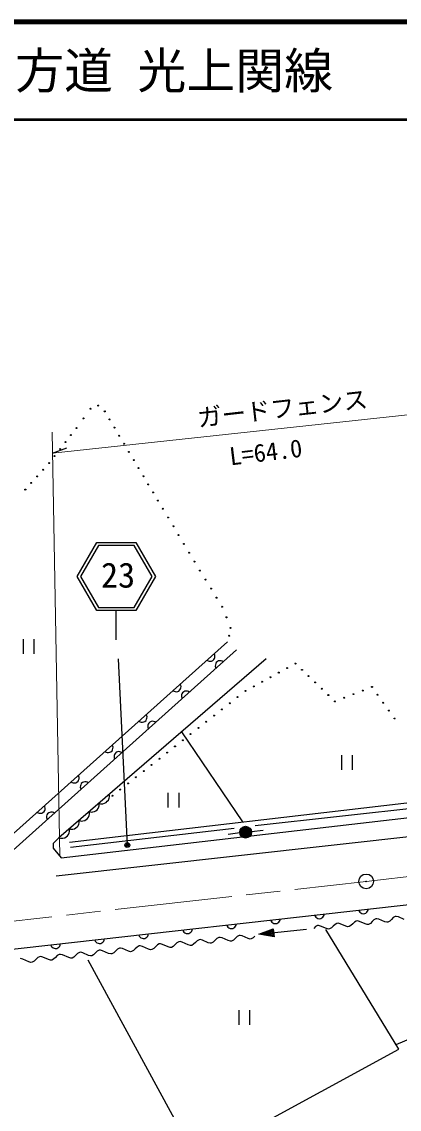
# Model space of a CAD drawing. Units: millimetres, scale not verified. Extents: x 40000 to 680000, y 20000 to 380000.
# Drawn here: x 232406 to 270994, y 268791 to 380000 of the extents above; entities that cross this region are included whole.
import ezdxf
from ezdxf.enums import TextEntityAlignment as Align

# ---------------------------------------------------------------- set-up
doc = ezdxf.new("R2010")
doc.units = ezdxf.units.MM
doc.header["$LTSCALE"] = 1000
doc.linetypes.add('CHAIN', pattern=[18.5, 12, -1.5, 3.5, -1.5])
for name, color, linetype, lineweight in [('M-BGD', 7, 'Continuous', 25), ('M-BMK', 2, 'CHAIN', 13), ('M-BMK-SRVR', 3, 'Continuous', 25), ('M-STR-HTXT', 7, 'Continuous', 13), ('M-STR-STRC', 7, 'Continuous', 25), ('M-TTL', 2, 'Continuous', 140), ('M-TTL-LINE', 7, 'Continuous', 50)]:
    doc.layers.add(name, color=color, linetype=linetype, lineweight=lineweight)
doc.layers.add('M-TTL-TXT', color=7, linetype='Continuous')
doc.styles.add('ＭＳ ゴシック', font='')
doc.styles.get('ＭＳ ゴシック').set_extended_font_data('MS Gothic')

msp = doc.modelspace()

# ---------------------------------------------------------------- linework, layer by layer
at = {"layer": 'M-BGD'}
for p, q in [((235560, 335866), (237006, 336444)), ((229137, 294831), (253450, 316588)), ((232545, 316848), (232545, 315348)), ((233685, 315348), (233685, 316848)), ((230209, 294089), (254357, 315764)), ((257374, 314850), (236193, 296554)), ((251934, 314668), (252053, 314775)), ((252053, 314775), (252116, 314885)), ((252136, 315252), (252086, 315368)), ((252116, 314885), (252151, 314996)), ((252158, 315137), (252136, 315252)), ((252151, 314996), (252158, 315137)), ((251341, 314701), (251451, 314638)), ((251451, 314638), (251562, 314604)), ((251562, 314604), (251703, 314596)), ((251703, 314596), (251818, 314618)), ((251818, 314618), (251934, 314668)), ((252195, 314254), (252187, 314113)), ((252187, 314113), (252210, 313998)), ((252229, 314365), (252195, 314254)), ((252210, 313998), (252260, 313882)), ((252292, 314475), (252229, 314365)), ((252411, 314582), (252292, 314475)), ((252527, 314632), (252411, 314582)), ((252641, 314655), (252527, 314632)), ((252783, 314647), (252641, 314655)), ((252894, 314613), (252783, 314647)), ((253004, 314550), (252894, 314613)), ((247868, 311593), (247978, 311530)), ((247978, 311530), (248089, 311495)), ((248089, 311495), (248230, 311488)), ((248230, 311488), (248345, 311510)), ((248345, 311510), (248461, 311560)), ((248461, 311560), (248580, 311666)), ((248580, 311666), (248643, 311776)), ((248663, 312143), (248613, 312259)), ((248643, 311776), (248677, 311888)), ((248685, 312029), (248663, 312143)), ((248677, 311888), (248685, 312029)), ((248961, 311486), (248842, 311379)), ((249077, 311536), (248961, 311486)), ((249192, 311558), (249077, 311536)), ((249333, 311550), (249192, 311558)), ((249444, 311516), (249333, 311550)), ((249554, 311454), (249444, 311516)), ((248745, 311157), (248738, 311016)), ((248738, 311016), (248760, 310902)), ((248780, 311269), (248745, 311157)), ((248760, 310902), (248810, 310786)), ((248842, 311379), (248780, 311269)), ((244395, 308484), (244504, 308422)), ((244504, 308422), (244616, 308387)), ((244616, 308387), (244757, 308379)), ((244757, 308379), (244871, 308401)), ((244871, 308401), (244988, 308451)), ((244988, 308451), (245107, 308558)), ((245107, 308558), (245170, 308668)), ((245190, 309035), (245140, 309151)), ((245170, 308668), (245204, 308779)), ((245212, 308921), (245190, 309035)), ((245204, 308779), (245212, 308921)), ((245296, 308061), (245288, 307920)), ((245330, 308172), (245296, 308061)), ((245392, 308282), (245330, 308172)), ((245512, 308389), (245392, 308282)), ((245628, 308439), (245512, 308389)), ((245742, 308462), (245628, 308439)), ((245883, 308454), (245742, 308462)), ((245995, 308420), (245883, 308454)), ((246105, 308357), (245995, 308420)), ((245288, 307920), (245310, 307805)), ((245310, 307805), (245360, 307689)), ((248728, 307382), (254983, 298180)), ((241717, 305927), (241666, 306043)), ((241739, 305812), (241717, 305927)), ((240921, 305376), (241031, 305313)), ((241031, 305313), (241142, 305279)), ((241142, 305279), (241284, 305271)), ((241284, 305271), (241398, 305293)), ((241398, 305293), (241514, 305343)), ((241514, 305343), (241634, 305450)), ((241634, 305450), (241696, 305560)), ((241696, 305560), (241731, 305671)), ((241731, 305671), (241739, 305812)), ((241846, 304964), (241838, 304823)), ((241838, 304823), (241860, 304709)), ((241880, 305076), (241846, 304964)), ((241943, 305186), (241880, 305076)), ((242062, 305293), (241943, 305186)), ((242178, 305343), (242062, 305293)), ((242292, 305365), (242178, 305343)), ((242434, 305357), (242292, 305365)), ((242545, 305323), (242434, 305357)), ((242655, 305261), (242545, 305323)), ((265085, 304984), (265085, 303484)), ((266225, 303484), (266225, 304984)), ((241860, 304709), (241911, 304593)), ((237276, 296118), (299327, 303344)), ((238243, 302819), (238193, 302935)), ((238223, 302451), (238258, 302563)), ((238265, 302704), (238243, 302819)), ((238258, 302563), (238265, 302704)), ((256273, 297813), (298715, 302523)), ((236440, 294493), (300886, 301992)), ((237448, 302268), (237558, 302205)), ((237558, 302205), (237669, 302171)), ((237669, 302171), (237810, 302163)), ((237810, 302163), (237925, 302185)), ((237925, 302185), (238041, 302235)), ((238041, 302235), (238160, 302342)), ((238160, 302342), (238223, 302451)), ((238396, 301868), (238388, 301727)), ((238388, 301727), (238411, 301612)), ((238430, 301979), (238396, 301868)), ((238411, 301612), (238461, 301496)), ((238493, 302089), (238430, 301979)), ((238612, 302196), (238493, 302089)), ((238728, 302246), (238612, 302196)), ((238843, 302269), (238728, 302246)), ((238984, 302261), (238843, 302269)), ((239095, 302227), (238984, 302261)), ((239205, 302164), (239095, 302227)), ((241026, 300174), (241153, 300283)), ((241153, 300283), (241262, 300415)), ((241262, 300415), (241334, 300588)), ((241334, 300588), (241364, 300725)), ((241373, 300843), (241345, 301004)), ((241364, 300725), (241373, 300843)), ((247354, 301137), (247354, 299637)), ((248494, 299637), (248494, 301137)), ((233975, 299160), (234085, 299097)), ((234568, 299127), (234687, 299233)), ((234687, 299233), (234750, 299343)), ((234770, 299710), (234720, 299826)), ((234750, 299343), (234784, 299455)), ((234792, 299596), (234770, 299710)), ((234784, 299455), (234792, 299596)), ((235393, 299172), (235278, 299150)), ((235534, 299164), (235393, 299172)), ((235646, 299130), (235534, 299164)), ((239301, 299239), (239445, 299192)), ((239329, 299078), (239301, 299239)), ((239445, 299192), (239555, 299184)), ((239555, 299184), (239685, 299193)), ((239685, 299193), (239854, 299236)), ((239854, 299236), (239989, 299318)), ((239989, 299318), (240107, 299420)), ((240107, 299420), (240208, 299541)), ((240208, 299541), (240275, 299702)), ((240275, 299702), (240303, 299829)), ((240285, 300089), (240440, 300038)), ((240311, 299939), (240285, 300089)), ((240303, 299829), (240311, 299939)), ((240440, 300038), (240559, 300029)), ((240559, 300029), (240698, 300039)), ((240698, 300039), (240880, 300085)), ((240880, 300085), (241026, 300174)), ((234085, 299097), (234196, 299062)), ((234196, 299062), (234337, 299054)), ((234337, 299054), (234452, 299076)), ((234452, 299076), (234568, 299127)), ((234946, 298771), (234939, 298630)), ((234939, 298630), (234961, 298516)), ((234981, 298883), (234946, 298771)), ((234961, 298516), (235011, 298400)), ((235043, 298993), (234981, 298883)), ((235162, 299100), (235043, 298993)), ((235278, 299150), (235162, 299100)), ((235755, 299068), (235646, 299130)), ((238232, 297937), (238260, 298064)), ((238242, 298324), (238397, 298273)), ((238268, 298174), (238242, 298324)), ((238260, 298064), (238268, 298174)), ((238397, 298273), (238515, 298264)), ((238515, 298264), (238655, 298274)), ((238655, 298274), (238837, 298320)), ((238837, 298320), (238983, 298409)), ((238983, 298409), (239110, 298519)), ((239110, 298519), (239219, 298650)), ((239219, 298650), (239291, 298823)), ((239291, 298823), (239321, 298960)), ((239321, 298960), (239329, 299078)), ((237175, 296885), (237248, 297058)), ((237248, 297058), (237277, 297195)), ((237258, 297474), (237402, 297427)), ((237286, 297313), (237258, 297474)), ((237277, 297195), (237286, 297313)), ((237390, 295598), (254110, 297549)), ((237402, 297427), (237512, 297419)), ((237512, 297419), (237642, 297428)), ((237642, 297428), (237811, 297471)), ((237811, 297471), (237946, 297553)), ((237946, 297553), (238064, 297655)), ((238064, 297655), (238165, 297776)), ((238165, 297776), (238232, 297937)), ((254693, 297047), (253503, 296895)), ((255884, 297193), (257076, 297333)), ((236193, 296554), (235616, 295977)), ((235616, 295977), (235616, 295482)), ((236199, 296559), (236354, 296508)), ((236354, 296508), (236472, 296499)), ((236472, 296499), (236612, 296509)), ((236612, 296509), (236794, 296555)), ((236794, 296555), (236939, 296644)), ((236939, 296644), (237066, 296754)), ((237066, 296754), (237175, 296885)), ((235616, 295482), (236440, 294493)), ((220123, 283875), (310062, 294041)), ((266844, 289156), (266897, 289041)), ((267763, 289039), (267812, 289145)), ((267812, 289145), (267838, 289269)), ((257850, 288140), (257904, 288025)), ((258769, 288022), (258818, 288128)), ((258818, 288128), (258844, 288252)), ((262347, 288648), (262401, 288533)), ((262401, 288533), (262471, 288441)), ((262471, 288441), (262582, 288352)), ((262582, 288352), (262688, 288304)), ((262688, 288304), (262812, 288278)), ((262812, 288278), (262971, 288296)), ((262971, 288296), (263086, 288349)), ((263086, 288349), (263178, 288420)), ((263178, 288420), (263266, 288530)), ((263266, 288530), (263315, 288637)), ((263315, 288637), (263341, 288760)), ((266604, 288033), (266414, 287930)), ((266723, 288046), (266604, 288033)), ((266931, 287990), (266723, 288046)), ((266897, 289041), (266968, 288949)), ((266968, 288949), (267079, 288861)), ((267079, 288861), (267185, 288812)), ((267185, 288812), (267309, 288786)), ((267309, 288786), (267468, 288804)), ((267468, 288804), (267582, 288857)), ((267582, 288857), (267675, 288928)), ((267675, 288928), (267763, 289039)), ((268401, 288160), (268221, 287978)), ((268590, 288263), (268401, 288160)), ((268710, 288277), (268590, 288263)), ((268917, 288220), (268710, 288277)), ((269511, 287967), (268917, 288220)), ((270207, 288209), (270027, 288027)), ((270388, 288391), (270207, 288209)), ((270577, 288493), (270388, 288391)), ((270696, 288507), (270577, 288493)), ((270904, 288451), (270696, 288507)), ((271497, 288197), (270904, 288451)), ((248857, 287123), (248910, 287008)), ((248910, 287008), (248981, 286916)), ((249687, 286895), (249776, 287006)), ((249776, 287006), (249824, 287112)), ((249824, 287112), (249850, 287235)), ((253353, 287631), (253407, 287517)), ((253407, 287517), (253478, 287424)), ((253478, 287424), (253588, 287336)), ((253588, 287336), (253694, 287287)), ((253694, 287287), (253818, 287261)), ((253818, 287261), (253977, 287279)), ((253977, 287279), (254092, 287332)), ((254092, 287332), (254184, 287403)), ((254184, 287403), (254272, 287514)), ((254272, 287514), (254321, 287620)), ((254321, 287620), (254347, 287744)), ((256656, 286680), (258103, 287257)), ((256656, 286680), (261517, 287201)), ((257074, 286725), (258056, 287132)), ((257313, 286750), (258009, 287006)), ((257904, 288025), (257974, 287932)), ((257974, 287932), (258085, 287844)), ((258009, 287006), (258048, 286648)), ((258056, 287132), (258120, 286535)), ((258085, 287844), (258191, 287796)), ((258103, 287257), (258193, 286422)), ((258191, 287796), (258315, 287769)), ((258315, 287769), (258474, 287787)), ((258474, 287787), (258589, 287841)), ((258589, 287841), (258681, 287912)), ((258681, 287912), (258769, 288022)), ((262441, 287469), (262261, 287287)), ((262630, 287572), (262441, 287469)), ((262749, 287586), (262630, 287572)), ((262957, 287529), (262749, 287586)), ((263550, 287276), (262957, 287529)), ((270943, 274952), (263479, 287189)), ((263758, 287220), (263550, 287276)), ((263878, 287233), (263758, 287220)), ((264067, 287336), (263878, 287233)), ((264247, 287518), (264067, 287336)), ((264428, 287700), (264247, 287518)), ((264617, 287802), (264428, 287700)), ((264736, 287816), (264617, 287802)), ((264944, 287760), (264736, 287816)), ((265537, 287506), (264944, 287760)), ((265745, 287450), (265537, 287506)), ((265864, 287464), (265745, 287450)), ((266054, 287566), (265864, 287464)), ((266234, 287748), (266054, 287566)), ((266414, 287930), (266234, 287748)), ((267524, 287737), (266931, 287990)), ((267732, 287680), (267524, 287737)), ((267851, 287694), (267732, 287680)), ((268040, 287797), (267851, 287694)), ((268221, 287978), (268040, 287797)), ((269718, 287911), (269511, 287967)), ((269838, 287924), (269718, 287911)), ((270027, 288027), (269838, 287924)), ((239863, 286106), (239916, 285992)), ((239916, 285992), (239987, 285899)), ((239987, 285899), (240097, 285811)), ((240097, 285811), (240203, 285763)), ((240486, 285754), (240601, 285808)), ((240601, 285808), (240694, 285878)), ((240694, 285878), (240782, 285989)), ((240782, 285989), (240830, 286095)), ((240830, 286095), (240856, 286219)), ((244360, 286615), (244413, 286500)), ((244413, 286500), (244484, 286407)), ((244484, 286407), (244594, 286319)), ((244594, 286319), (244700, 286271)), ((244700, 286271), (244824, 286245)), ((244824, 286245), (244983, 286263)), ((244983, 286263), (245098, 286316)), ((245098, 286316), (245191, 286387)), ((245191, 286387), (245279, 286497)), ((245279, 286497), (245327, 286603)), ((245327, 286603), (245353, 286727)), ((248270, 285815), (248079, 285625)), ((248470, 285920), (248270, 285815)), ((248595, 285934), (248470, 285920)), ((248813, 285872), (248595, 285934)), ((249433, 285600), (248813, 285872)), ((248981, 286916), (249091, 286828)), ((249091, 286828), (249197, 286779)), ((249197, 286779), (249321, 286753)), ((249321, 286753), (249480, 286771)), ((249480, 286771), (249595, 286824)), ((249595, 286824), (249687, 286895)), ((250167, 285847), (249976, 285658)), ((250349, 286028), (250167, 285847)), ((250539, 286128), (250349, 286028)), ((250659, 286141), (250539, 286128)), ((250866, 286083), (250659, 286141)), ((251457, 285824), (250866, 286083)), ((251664, 285765), (251457, 285824)), ((251974, 285879), (251783, 285778)), ((252156, 286059), (251974, 285879)), ((252347, 286248), (252156, 286059)), ((252547, 286354), (252347, 286248)), ((252672, 286367), (252547, 286354)), ((252890, 286306), (252672, 286367)), ((253510, 286034), (252890, 286306)), ((253728, 285973), (253510, 286034)), ((253853, 285986), (253728, 285973)), ((254053, 286092), (253853, 285986)), ((254244, 286281), (254053, 286092)), ((254426, 286461), (254244, 286281)), ((254616, 286562), (254426, 286461)), ((254736, 286575), (254616, 286562)), ((254943, 286516), (254736, 286575)), ((255534, 286257), (254943, 286516)), ((255741, 286199), (255534, 286257)), ((255860, 286212), (255741, 286199)), ((256051, 286312), (255860, 286212)), ((256233, 286493), (256051, 286312)), ((258193, 286422), (256656, 286680)), ((258120, 286535), (257074, 286725)), ((258048, 286648), (257313, 286750)), ((257671, 286789), (257962, 286880)), ((257975, 286761), (257671, 286789)), ((257962, 286880), (257975, 286761)), ((235366, 285598), (235419, 285483)), ((235419, 285483), (235490, 285391)), ((235490, 285391), (235600, 285303)), ((235600, 285303), (235707, 285254)), ((235707, 285254), (235830, 285228)), ((235830, 285228), (235989, 285246)), ((235989, 285246), (236104, 285299)), ((236104, 285299), (236197, 285370)), ((236197, 285370), (236285, 285481)), ((236285, 285481), (236333, 285587)), ((236333, 285587), (236359, 285711)), ((238118, 284726), (237936, 284546)), ((238308, 284827), (238118, 284726)), ((238428, 284840), (238308, 284827)), ((238635, 284781), (238428, 284840)), ((239226, 284523), (238635, 284781)), ((239925, 284758), (239743, 284578)), ((240116, 284947), (239925, 284758)), ((240316, 285053), (240116, 284947)), ((240203, 285763), (240327, 285736)), ((240441, 285066), (240316, 285053)), ((240327, 285736), (240486, 285754)), ((240659, 285005), (240441, 285066)), ((241279, 284733), (240659, 285005)), ((241497, 284672), (241279, 284733)), ((241822, 284791), (241622, 284685)), ((242013, 284980), (241822, 284791)), ((242195, 285160), (242013, 284980)), ((242385, 285261), (242195, 285160)), ((242505, 285274), (242385, 285261)), ((242712, 285215), (242505, 285274)), ((243303, 284956), (242712, 285215)), ((243510, 284898), (243303, 284956)), ((243629, 284911), (243510, 284898)), ((243820, 285011), (243629, 284911)), ((244002, 285192), (243820, 285011)), ((244193, 285381), (244002, 285192)), ((244393, 285487), (244193, 285381)), ((244518, 285500), (244393, 285487)), ((244736, 285439), (244518, 285500)), ((245356, 285167), (244736, 285439)), ((245574, 285105), (245356, 285167)), ((245699, 285119), (245574, 285105)), ((245899, 285224), (245699, 285119)), ((246090, 285414), (245899, 285224)), ((246272, 285594), (246090, 285414)), ((246462, 285695), (246272, 285594)), ((246582, 285707), (246462, 285695)), ((246789, 285649), (246582, 285707)), ((247380, 285390), (246789, 285649)), ((247587, 285332), (247380, 285390)), ((247706, 285344), (247587, 285332)), ((247897, 285445), (247706, 285344)), ((248079, 285625), (247897, 285445)), ((249651, 285539), (249433, 285600)), ((249776, 285552), (249651, 285539)), ((249976, 285658), (249776, 285552)), ((251783, 285778), (251664, 285765)), ((232505, 284137), (232287, 284199)), ((233125, 283865), (232505, 284137)), ((233343, 283804), (233125, 283865)), ((233468, 283817), (233343, 283804)), ((233668, 283923), (233468, 283817)), ((233859, 284113), (233668, 283923)), ((234041, 284293), (233859, 284113)), ((234231, 284393), (234041, 284293)), ((234351, 284406), (234231, 284393)), ((234558, 284348), (234351, 284406)), ((235149, 284089), (234558, 284348)), ((235356, 284030), (235149, 284089)), ((235475, 284043), (235356, 284030)), ((235666, 284144), (235475, 284043)), ((235848, 284324), (235666, 284144)), ((236039, 284513), (235848, 284324)), ((236239, 284619), (236039, 284513)), ((236364, 284632), (236239, 284619)), ((236582, 284571), (236364, 284632)), ((237202, 284299), (236582, 284571)), ((237420, 284238), (237202, 284299)), ((237545, 284251), (237420, 284238)), ((237745, 284357), (237545, 284251)), ((237936, 284546), (237745, 284357)), ((239160, 284065), (250270, 263669)), ((239433, 284464), (239226, 284523)), ((239552, 284477), (239433, 284464)), ((239743, 284578), (239552, 284477)), ((241622, 284685), (241497, 284672)), ((270665, 275408), (286739, 282242)), ((254586, 278933), (254586, 277433)), ((255726, 277433), (255726, 278933)), ((250270, 263669), (270943, 274952))]:
    msp.add_line(p, q, dxfattribs=at)
for centre, radius in [((239441, 340424), 50), ((240232, 340754), 50), ((238716, 339435), 50), ((240891, 340160), 50), ((241386, 339331), 50), ((237990, 338446), 50), ((241880, 338501), 50), ((236878, 337013), 50), ((237434, 337729), 50), ((242375, 337671), 50), ((236322, 336296), 50), ((242869, 336842), 50), ((243364, 336012), 50), ((235210, 334863), 50), ((235766, 335580), 50), ((243858, 335182), 50), ((234600, 334188), 50), ((244353, 334353), 50), ((233380, 332836), 50), ((233990, 333512), 50), ((244847, 333523), 50), ((245342, 332693), 50), ((232770, 332160), 50), ((245836, 331864), 50), ((246331, 331034), 50), ((246825, 330204), 50), ((247364, 329303), 50), ((247902, 328402), 50), ((248441, 327501), 50), ((248979, 326600), 50), ((249518, 325699), 50), ((250056, 324798), 50), ((250623, 323875), 50), ((251190, 322952), 50), ((251757, 322029), 50), ((252324, 321106), 50), ((252891, 320182), 50), ((253320, 319095), 50), ((253616, 317215), 50), ((253748, 318007), 50), ((259529, 313904), 50), ((260380, 314371), 50), ((261054, 313726), 50), ((256974, 312503), 50), ((257826, 312970), 50), ((258677, 313437), 50), ((261727, 313080), 50), ((255271, 311569), 50), ((256122, 312036), 50), ((262400, 312434), 50), ((263073, 311789), 50), ((267262, 311610), 50), ((268210, 311981), 50), ((253671, 310308), 50), ((254471, 310939), 50), ((263746, 311143), 50), ((264419, 310498), 50), ((265367, 310868), 50), ((266314, 311239), 50), ((268787, 311173), 50), ((269364, 310366), 50), ((252871, 309678), 50), ((269941, 309558), 50), ((251271, 308418), 50), ((252071, 309048), 50), ((270518, 308750), 50), ((249671, 307157), 50), ((250471, 307787), 50), ((248071, 305897), 50), ((248871, 306527), 50), ((247271, 305267), 50), ((245672, 304006), 50), ((246471, 304636), 50), ((244072, 302746), 50), ((244872, 303376), 50), ((242472, 301485), 50), ((243272, 302115), 50), ((241672, 300855), 50), ((255288, 297123), 600), ((255288, 297123), 528), ((255288, 297123), 456), ((255288, 297123), 384), ((255288, 297123), 312), ((255288, 297123), 240), ((255288, 297123), 168), ((255288, 297123), 96), ((255288, 297123), 24)]:
    msp.add_circle(centre, radius, dxfattribs=at)
at = {"layer": 'M-BMK'}
for p, q in [((267614, 292091), (362939, 303154)), ((168406, 280922), (267614, 292091))]:
    msp.add_line(p, q, dxfattribs=at)
at = {"layer": 'M-BMK-SRVR'}
for radius in [750, 30]:
    msp.add_circle((267614, 292091), radius, dxfattribs=at)
at = {"layer": 'M-STR-HTXT'}
for p, q in [((281905, 340873), (235560, 335866)), ((236307, 294653), (235521, 338019))]:
    msp.add_line(p, q, dxfattribs=at)
at = {"layer": 'M-STR-STRC'}
for p, q in [((238068, 323267), (240068, 326731)), ((240241, 326431), (238414, 323267)), ((240068, 326731), (244068, 326731)), ((243895, 326431), (240241, 326431)), ((245721, 323267), (243895, 326431)), ((244068, 326731), (246068, 323267)), ((240068, 319803), (238068, 323267)), ((238414, 323267), (240241, 320103)), ((243895, 320103), (245721, 323267)), ((246068, 323267), (244068, 319803)), ((244068, 319803), (240068, 319803)), ((240241, 320103), (243895, 320103)), ((242068, 316803), (242068, 319803)), ((242266, 314865), (243193, 295806)), ((235940, 292663), (300990, 299923))]:
    msp.add_line(p, q, dxfattribs=at)
for radius in [250, 150, 50]:
    msp.add_circle((243193, 295806), radius, dxfattribs=at)
at = {"layer": 'M-TTL'}
msp.add_line((680000, 380000), (40000, 380000), dxfattribs=at)
at = {"layer": 'M-TTL-LINE'}
msp.add_line((40000, 370000), (680000, 370000), dxfattribs=at)

# ---------------------------------------------------------------- texts
at = {"layer": 'M-STR-HTXT', "style": 'ＭＳ ゴシック'}
for s, rotation, p in [('ガードフェンス', 6.5, (250525, 338024)), ('L=64.0', 6.9, (253811, 334084))]:
    msp.add_text(s, height=1833, rotation=rotation, dxfattribs=at).set_placement(p, align=Align.BOTTOM_LEFT)
at = {"layer": 'M-STR-STRC', "style": 'ＭＳ ゴシック'}
msp.add_text('23', height=2566, dxfattribs=at).set_placement((240505, 321360), align=Align.BOTTOM_LEFT)
at = {"layer": 'M-TTL-TXT', "style": 'ＭＳ ゴシック'}
msp.add_text('主要地方道 光上関線', height=3666, dxfattribs=at).set_placement((216734, 375000), align=Align.MIDDLE_LEFT)

doc.saveas('drawing.dxf')
